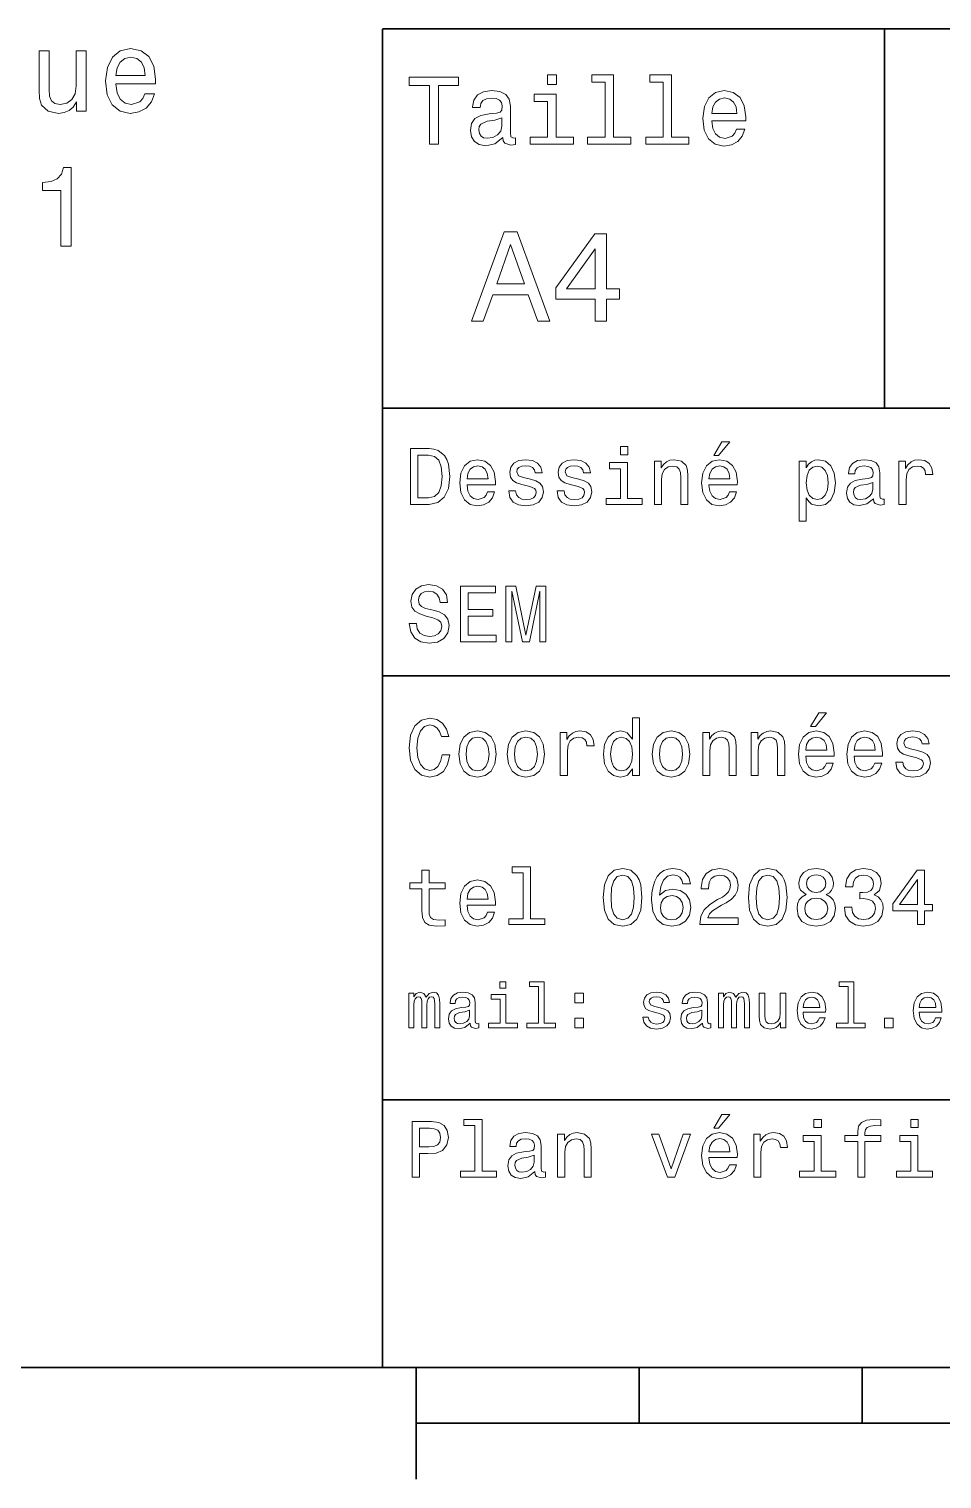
# Model space of a CAD drawing. Extents: x 0 to 297, y 0 to 210.
# Drawn here: x 81.2 to 122.1, y 5 to 70 of the extents above; entities that cross this region are included whole.
import ezdxf

# ---------------------------------------------------------------- set-up
doc = ezdxf.new("R2010")
doc.units = 0

msp = doc.modelspace()

# ---------------------------------------------------------------- linework, layer by layer
at = {"color": 7, "lineweight": 35}
for p, q in [((97, 10), (97, 70)), ((97, 70), (287, 70)), ((97, 53), (162, 53)), ((97, 41), (162, 41)), ((97, 22), (162, 22)), ((10, 10), (287, 10)), ((97, 10), (287, 10)), ((98.5, 7.5), (198.5, 7.5))]:
    msp.add_line(p, q, dxfattribs=at)
at = {"color": 7, "lineweight": 35, "ltscale": 0.425}
msp.add_line((119.5, 53), (119.5, 70), dxfattribs=at)
at = {"color": 7, "lineweight": 35, "ltscale": 0.125}
msp.add_line((98.5, 10), (98.5, 5), dxfattribs=at)
at = {"color": 7, "lineweight": 35, "ltscale": 0.0625}
for p, q in [((108.5, 10), (108.5, 7.5)), ((118.5, 10), (118.5, 7.5))]:
    msp.add_line(p, q, dxfattribs=at)
at = {"color": 7, "lineweight": 13}
for points in [[(83.709946, 69.023155), (83.266144, 69.023155), (83.266144, 67.459755), (83.215706, 67.096642), (83.069458, 66.834396), (82.842506, 66.673012), (82.544952, 66.622581), (82.307922, 66.662926), (82.156631, 66.783958), (82.070892, 66.99073), (82.05072, 67.283241), (82.05072, 69.023155), (81.606918, 69.023155), (81.606918, 67.242897), (81.622047, 66.884827), (81.717865, 66.587273), (82.010376, 66.314941), (82.479401, 66.219124), (82.731552, 66.254425), (82.948418, 66.3452), (83.13501, 66.501541), (83.286316, 66.728485), (83.286316, 66.314941), (83.709946, 66.314941)], [(85.046402, 67.540443), (86.821609, 67.540443), (86.82666, 67.747215), (86.745964, 68.327187), (86.524063, 68.76091), (86.171036, 69.023155), (85.702019, 69.118973), (85.243088, 69.018112), (84.89006, 68.735687), (84.663116, 68.276756), (84.58242, 67.67157), (84.658066, 67.051254), (84.88501, 66.597359), (85.233002, 66.314941), (85.68689, 66.219124), (86.080261, 66.284683), (86.40303, 66.456154), (86.64006, 66.728485), (86.77623, 67.091599), (86.337463, 67.091599), (86.246689, 66.88987), (86.115562, 66.738571), (85.742363, 66.617538), (85.454895, 66.673012), (85.238037, 66.849525), (85.096832, 67.136986), (85.046402, 67.525314)], [(85.046402, 67.913643), (85.101868, 68.261627), (85.238037, 68.518829), (85.444809, 68.675171), (85.717148, 68.730644), (85.984436, 68.675171), (86.191208, 68.518829), (86.317291, 68.261627), (86.362679, 67.913643)], [(99.102303, 64.837173), (99.5, 64.837173), (99.5, 67.47406), (100.407784, 67.47406), (100.407784, 67.837173), (98.190201, 67.837173), (98.190201, 67.47406), (99.102303, 67.47406)], [(104.786743, 67.940918), (104.384727, 67.940918), (104.384727, 67.508644), (104.786743, 67.508644)], [(106.969742, 67.621033), (106.969742, 65.157059), (106.187317, 65.157059), (106.187317, 64.837173), (108.128242, 64.837173), (108.128242, 65.157059), (107.350143, 65.157059), (107.350143, 67.940918), (106.373199, 67.940918), (106.373199, 67.621033)], [(109.572044, 67.621033), (109.572044, 65.157059), (108.789627, 65.157059), (108.789627, 64.837173), (110.730545, 64.837173), (110.730545, 65.157059), (109.952454, 65.157059), (109.952454, 67.940918), (108.975502, 67.940918), (108.975502, 67.621033)], [(102.387611, 65.139771), (102.387611, 65.126801), (102.409225, 64.979828), (102.47406, 64.876076), (102.746399, 64.793945), (102.958214, 64.828529), (102.958214, 65.122475), (102.867432, 65.109505), (102.746399, 65.165703), (102.724785, 65.338615), (102.724785, 66.540344), (102.672913, 66.84726), (102.521614, 67.0634), (102.257927, 67.193085), (101.886169, 67.240631), (101.523056, 67.188759), (101.255043, 67.041786), (101.086456, 66.812675), (101.030258, 66.510086), (101.030258, 66.484146), (101.371758, 66.484146), (101.402016, 66.665703), (101.497116, 66.795387), (101.65274, 66.873199), (101.873199, 66.903458), (102.085014, 66.881844), (102.236313, 66.817001), (102.327087, 66.704605), (102.357346, 66.548988), (102.340057, 66.367432), (102.270897, 66.276657), (102.097984, 66.233429), (101.773773, 66.198845), (101.402016, 66.121033), (101.138329, 65.982704), (100.982712, 65.766571), (100.935158, 65.446686), (100.978386, 65.161385), (101.112389, 64.949562), (101.328529, 64.815559), (101.626801, 64.768013), (102.028816, 64.858788)], [(104.773773, 65.157059), (104.773773, 67.080688), (103.796829, 67.080688), (103.796829, 66.756485), (104.393372, 66.756485), (104.393372, 65.157059), (103.615273, 65.157059), (103.615273, 64.837173), (105.560516, 64.837173), (105.560516, 65.157059)], [(111.750717, 65.887604), (113.272339, 65.887604), (113.276657, 66.064842), (113.207497, 66.561958), (113.017288, 66.933716), (112.714699, 67.158501), (112.312683, 67.240631), (111.919312, 67.154175), (111.616714, 66.912102), (111.422188, 66.51873), (111.353027, 66), (111.41787, 65.4683), (111.612396, 65.079247), (111.91066, 64.837173), (112.299713, 64.755043), (112.636887, 64.811234), (112.913544, 64.958214), (113.116714, 65.191643), (113.233429, 65.502876), (112.857346, 65.502876), (112.779541, 65.329971), (112.667145, 65.200287), (112.34726, 65.096542), (112.100868, 65.144089), (111.914986, 65.295387), (111.793945, 65.541786), (111.750717, 65.874634)], [(111.750717, 66.207489), (111.798271, 66.50576), (111.914986, 66.726219), (112.092216, 66.860229), (112.325653, 66.907776), (112.554756, 66.860229), (112.731987, 66.726219), (112.840057, 66.50576), (112.878967, 66.207489)], [(102.344383, 65.649857), (102.292511, 65.425072), (102.154182, 65.252159), (101.946686, 65.139771), (101.691643, 65.100861), (101.527374, 65.122475), (101.41066, 65.191643), (101.337173, 65.312675), (101.315559, 65.481262), (101.332855, 65.632561), (101.402016, 65.740631), (101.678673, 65.861671), (102.028816, 65.913544), (102.344383, 66.017288)], [(82.575218, 60.268112), (83.034149, 60.268112), (83.034149, 63.793327), (82.691208, 63.793327), (82.600433, 63.485691), (82.418877, 63.278919), (82.141495, 63.157883), (81.758209, 63.117535), (81.758209, 62.759468), (82.575218, 62.759468)], [(100.982712, 56.9049), (101.51297, 56.9049), (101.933716, 58.080692), (103.530258, 58.080692), (103.951012, 56.9049), (104.492798, 56.9049), (103.028816, 60.910664), (102.440926, 60.910664)], [(106.521614, 56.9049), (107.040344, 56.9049), (107.040344, 57.896255), (107.610954, 57.896255), (107.610954, 58.357349), (107.040344, 58.357349), (107.040344, 60.818443), (106.515854, 60.818443), (104.763687, 58.403458), (104.763687, 57.896255), (106.521614, 57.896255)], [(102.118156, 58.570606), (102.734871, 60.334293), (103.351585, 58.570606)], [(105.247841, 58.357349), (106.521614, 60.149857), (106.521614, 58.357349)], [(111.84726, 50.88797), (112.059799, 50.88797), (112.560516, 51.500362), (112.207489, 51.500362)], [(99.080688, 51.190563), (98.248558, 51.190563), (98.248558, 48.690563), (99.080688, 48.690563), (99.473343, 48.769814), (99.765129, 49.011169), (99.945244, 49.40382), (100.010086, 49.940563), (99.952446, 50.488113), (99.880402, 50.70425), (99.779541, 50.877163), (99.487755, 51.111313), (99.296829, 51.168949)], [(99.055473, 50.891571), (99.329254, 50.837536), (99.516571, 50.671829), (99.628242, 50.376442), (99.664268, 49.940563), (99.624641, 49.519093), (99.51297, 49.223705), (99.322044, 49.047192), (99.055473, 48.989555), (98.583572, 48.989555), (98.583572, 50.891571)], [(107.992798, 51.27702), (107.657784, 51.27702), (107.657784, 50.916786), (107.992798, 50.916786)], [(100.784584, 49.565922), (102.052597, 49.565922), (102.056198, 49.713619), (101.998558, 50.127884), (101.840057, 50.437683), (101.587898, 50.625), (101.252884, 50.693443), (100.925072, 50.621399), (100.672913, 50.41967), (100.510803, 50.091862), (100.453171, 49.659584), (100.507202, 49.216499), (100.669312, 48.892292), (100.91787, 48.690563), (101.242073, 48.62212), (101.523056, 48.668949), (101.753601, 48.791428), (101.922913, 48.98595), (102.020172, 49.245319), (101.706772, 49.245319), (101.64193, 49.101227), (101.548271, 48.993156), (101.2817, 48.9067), (101.07637, 48.946327), (100.921471, 49.072407), (100.820602, 49.27774), (100.784584, 49.555115)], [(100.784584, 49.832493), (100.824211, 50.081055), (100.921471, 50.264771), (101.069168, 50.376442), (101.263687, 50.416069), (101.454613, 50.376442), (101.602303, 50.264771), (101.69236, 50.081055), (101.724785, 49.832493)], [(103.623199, 49.818085), (103.317001, 49.890129), (103.090057, 49.972984), (103.014412, 50.142292), (103.036026, 50.261169), (103.111671, 50.347622), (103.234146, 50.401657), (103.41066, 50.423271), (103.579971, 50.401657), (103.713257, 50.336815), (103.799713, 50.239555), (103.835732, 50.109871), (104.145531, 50.109871), (104.145531, 50.117077), (104.091499, 50.351227), (103.943802, 50.534943), (103.713257, 50.650219), (103.41066, 50.693443), (103.104469, 50.650219), (102.881126, 50.531342), (102.740631, 50.354828), (102.697403, 50.131485), (102.729828, 49.915348), (102.830688, 49.76405), (102.996399, 49.655983), (103.237755, 49.580334), (103.590775, 49.493877), (103.806915, 49.40382), (103.864555, 49.331772), (103.886169, 49.223705), (103.853745, 49.09042), (103.767288, 48.989555), (103.626801, 48.924713), (103.439484, 48.903099), (103.241356, 48.924713), (103.09726, 49.000362), (103, 49.122841), (102.960373, 49.292149), (102.654175, 49.292149), (102.704613, 49.003963), (102.852303, 48.795029), (103.086456, 48.668949), (103.41066, 48.62212), (103.749283, 48.668949), (103.997841, 48.795029), (104.149139, 48.996758), (104.203171, 49.259727), (104.163544, 49.486671), (104.051872, 49.641571), (103.868156, 49.742435)], [(105.791786, 49.818085), (105.485588, 49.890129), (105.258644, 49.972984), (105.182999, 50.142292), (105.204613, 50.261169), (105.280258, 50.347622), (105.40274, 50.401657), (105.579254, 50.423271), (105.748558, 50.401657), (105.881844, 50.336815), (105.9683, 50.239555), (106.004326, 50.109871), (106.314117, 50.109871), (106.314117, 50.117077), (106.260086, 50.351227), (106.112396, 50.534943), (105.881844, 50.650219), (105.579254, 50.693443), (105.273056, 50.650219), (105.049713, 50.531342), (104.909225, 50.354828), (104.865997, 50.131485), (104.898415, 49.915348), (104.999283, 49.76405), (105.164986, 49.655983), (105.406342, 49.580334), (105.759369, 49.493877), (105.975502, 49.40382), (106.033142, 49.331772), (106.054756, 49.223705), (106.022339, 49.09042), (105.935883, 48.989555), (105.795387, 48.924713), (105.60807, 48.903099), (105.409943, 48.924713), (105.265854, 49.000362), (105.168587, 49.122841), (105.12896, 49.292149), (104.822769, 49.292149), (104.873199, 49.003963), (105.020897, 48.795029), (105.255043, 48.668949), (105.579254, 48.62212), (105.91787, 48.668949), (106.166428, 48.795029), (106.317726, 48.996758), (106.371758, 49.259727), (106.33213, 49.486671), (106.220459, 49.641571), (106.036743, 49.742435)], [(107.981987, 48.957134), (107.981987, 50.560158), (107.16787, 50.560158), (107.16787, 50.289986), (107.664986, 50.289986), (107.664986, 48.957134), (107.016571, 48.957134), (107.016571, 48.690563), (108.637611, 48.690563), (108.637611, 48.957134)], [(109.181557, 48.690563), (109.498558, 48.690563), (109.498558, 49.807278), (109.530983, 50.063042), (109.635445, 50.250362), (109.797546, 50.365635), (110.013687, 50.408863), (110.1866, 50.372841), (110.29467, 50.275578), (110.348701, 50.113472), (110.366714, 49.897335), (110.366714, 48.690563), (110.683716, 48.690563), (110.683716, 49.962177), (110.669312, 50.217941), (110.604469, 50.430477), (110.39193, 50.625), (110.060516, 50.693443), (109.876801, 50.668228), (109.721901, 50.599785), (109.588615, 50.484512), (109.484146, 50.329613), (109.484146, 50.625), (109.181557, 50.625)], [(111.627518, 49.565922), (112.895531, 49.565922), (112.899132, 49.713619), (112.841499, 50.127884), (112.682999, 50.437683), (112.430832, 50.625), (112.095825, 50.693443), (111.768013, 50.621399), (111.515854, 50.41967), (111.353745, 50.091862), (111.296112, 49.659584), (111.350143, 49.216499), (111.512245, 48.892292), (111.760803, 48.690563), (112.085014, 48.62212), (112.365997, 48.668949), (112.596542, 48.791428), (112.765854, 48.98595), (112.863113, 49.245319), (112.549713, 49.245319), (112.484871, 49.101227), (112.391212, 48.993156), (112.124641, 48.9067), (111.919312, 48.946327), (111.764412, 49.072407), (111.663544, 49.27774), (111.627518, 49.555115)], [(111.627518, 49.832493), (111.667145, 50.081055), (111.764412, 50.264771), (111.912102, 50.376442), (112.106628, 50.416069), (112.297546, 50.376442), (112.445244, 50.264771), (112.535301, 50.081055), (112.567726, 49.832493)], [(115.986313, 50.326012), (115.986313, 50.625), (115.669312, 50.625), (115.669312, 47.941284), (115.986313, 47.941284), (115.986313, 48.98595), (116.097984, 48.816643), (116.22406, 48.704971), (116.541069, 48.62212), (116.843658, 48.690563), (117.081413, 48.895893), (117.236313, 49.2201), (117.293945, 49.659584), (117.236313, 50.095463), (117.081413, 50.41967), (116.843658, 50.621399), (116.541069, 50.693443), (116.368156, 50.671829), (116.220459, 50.603386), (116.094383, 50.488113)], [(116.48703, 48.9067), (116.274498, 48.953533), (116.119598, 49.097622), (116.022339, 49.331772), (115.989914, 49.659584), (116.022339, 49.983791), (116.119598, 50.217941), (116.274498, 50.358429), (116.48703, 50.408863), (116.681557, 50.358429), (116.836456, 50.21434), (116.933716, 49.98019), (116.969742, 49.659584), (116.933716, 49.335377), (116.836456, 49.097622), (116.681557, 48.953533)], [(119.005043, 48.942726), (119.005043, 48.931919), (119.023056, 48.809441), (119.077087, 48.722984), (119.304031, 48.654541), (119.480545, 48.683357), (119.480545, 48.928314), (119.4049, 48.917507), (119.304031, 48.96434), (119.286026, 49.108429), (119.286026, 50.109871), (119.242798, 50.365635), (119.116714, 50.54575), (118.896973, 50.65382), (118.587173, 50.693443), (118.284584, 50.650219), (118.061241, 50.52774), (117.920746, 50.336815), (117.873917, 50.084656), (117.873917, 50.063042), (118.158501, 50.063042), (118.183716, 50.21434), (118.26297, 50.322407), (118.392654, 50.387249), (118.57637, 50.412464), (118.752884, 50.394455), (118.878967, 50.34042), (118.954613, 50.246758), (118.979828, 50.117077), (118.965416, 49.965778), (118.907784, 49.890129), (118.763687, 49.854107), (118.493515, 49.825291), (118.183716, 49.760448), (117.963974, 49.645176), (117.834297, 49.465057), (117.79467, 49.19849), (117.830688, 48.960735), (117.942368, 48.784222), (118.122482, 48.67255), (118.37104, 48.632927), (118.706055, 48.708576)], [(120.143372, 48.690563), (120.460373, 48.690563), (120.460373, 49.796471), (120.492798, 50.063042), (120.590057, 50.253963), (120.748558, 50.369236), (120.961098, 50.408863), (121.119598, 50.383648), (121.238472, 50.3116), (121.310516, 50.189121), (121.335739, 50.023415), (121.656342, 50.023415), (121.613113, 50.315205), (121.49424, 50.524136), (121.296112, 50.650219), (121.02594, 50.693443), (120.842224, 50.664627), (120.683716, 50.592579), (120.543228, 50.4701), (120.431557, 50.304398), (120.431557, 50.625), (120.143372, 50.625)], [(118.969025, 49.367798), (118.925797, 49.180477), (118.810516, 49.036385), (118.637611, 48.942726), (118.425072, 48.910305), (118.288185, 48.928314), (118.190926, 48.98595), (118.129684, 49.086815), (118.111671, 49.227306), (118.126083, 49.353386), (118.183716, 49.443443), (118.414268, 49.544312), (118.706055, 49.587536), (118.969025, 49.673992)], [(98.515129, 43.355907), (98.187317, 43.355907), (98.259369, 42.974064), (98.439484, 42.693085), (98.716858, 42.523773), (99.091499, 42.462536), (99.46254, 42.520172), (99.739914, 42.678673), (99.916428, 42.927231), (99.98127, 43.255043), (99.927231, 43.55043), (99.77594, 43.741352), (99.530983, 43.867435), (99.203171, 43.961094), (98.922188, 44.029537), (98.738472, 44.108788), (98.634003, 44.224064), (98.601585, 44.404179), (98.634003, 44.56628), (98.727669, 44.688759), (98.871758, 44.771614), (99.069885, 44.80043), (99.271614, 44.764408), (99.430115, 44.667145), (99.534584, 44.505043), (99.585014, 44.285301), (99.912827, 44.285301), (99.912827, 44.292507), (99.855186, 44.631123), (99.685883, 44.883286), (99.419312, 45.041786), (99.059074, 45.095821), (98.734871, 45.041786), (98.482712, 44.890488), (98.320602, 44.656338), (98.26297, 44.353745), (98.309799, 44.083572), (98.446686, 43.899857), (98.662827, 43.777378), (98.958214, 43.683716), (99.25, 43.600864), (99.469742, 43.521614), (99.603027, 43.406338), (99.649857, 43.219021), (99.606628, 43.028099), (99.494957, 42.884007), (99.325645, 42.793949), (99.105911, 42.765129), (98.860954, 42.804756), (98.67363, 42.920029), (98.554756, 43.107349)], [(100.496399, 42.530979), (102.081413, 42.530979), (102.081413, 42.833572), (100.827812, 42.833572), (100.827812, 43.680115), (101.944527, 43.680115), (101.944527, 43.979107), (100.827812, 43.979107), (100.827812, 44.728386), (102.052597, 44.728386), (102.052597, 45.030979), (100.496399, 45.030979)], [(102.520897, 42.530979), (102.798271, 42.530979), (102.798271, 44.80043), (103.266571, 42.530979), (103.57637, 42.530979), (104.041069, 44.80043), (104.041069, 42.530979), (104.322044, 42.530979), (104.322044, 45.030979), (103.882568, 45.030979), (103.421471, 42.826366), (102.963974, 45.030979), (102.520897, 45.030979)], [(99.66787, 37.460373), (99.595818, 37.15778), (99.476944, 36.941643), (99.311241, 36.808357), (99.116714, 36.765129), (98.882568, 36.829971), (98.698845, 37.024494), (98.57637, 37.341499), (98.536743, 37.780979), (98.57637, 38.216858), (98.695244, 38.537464), (98.87896, 38.731987), (99.116714, 38.80043), (99.289627, 38.764408), (99.437317, 38.663544), (99.552597, 38.501442), (99.631844, 38.278099), (99.97406, 38.278099), (99.865997, 38.620316), (99.678673, 38.879681), (99.422913, 39.041786), (99.116714, 39.099422), (98.734871, 39.009365), (98.443085, 38.757202), (98.25576, 38.342937), (98.190926, 37.780979), (98.25576, 37.219021), (98.443085, 36.804756), (98.734871, 36.548992), (99.116714, 36.462536), (99.451729, 36.530979), (99.721901, 36.721901), (99.912827, 37.035301), (100.013687, 37.460373)], [(108.201729, 36.829971), (108.201729, 36.530979), (108.51873, 36.530979), (108.51873, 39.117435), (108.20533, 39.117435), (108.20533, 38.170029), (107.963974, 38.443802), (107.816284, 38.508644), (107.646973, 38.533859), (107.340775, 38.461815), (107.103027, 38.260086), (106.948128, 37.935879), (106.894089, 37.5), (106.948128, 37.064121), (107.103027, 36.736309), (107.340775, 36.530979), (107.646973, 36.462536), (107.816284, 36.487751), (107.967575, 36.552593)], [(116.184441, 38.728386), (116.396973, 38.728386), (116.897697, 39.340778), (116.54467, 39.340778)], [(100.413544, 37.496399), (100.471184, 37.056915), (100.636887, 36.732708), (100.899857, 36.530979), (101.252884, 36.462536), (101.602303, 36.530979), (101.865273, 36.729107), (102.030983, 37.053314), (102.092216, 37.496399), (102.030983, 37.935879), (101.865273, 38.263687), (101.602303, 38.461815), (101.252884, 38.533859), (100.899857, 38.461815), (100.636887, 38.260086), (100.471184, 37.935879)], [(102.58213, 37.496399), (102.639771, 37.056915), (102.805473, 36.732708), (103.068443, 36.530979), (103.421471, 36.462536), (103.770897, 36.530979), (104.033859, 36.729107), (104.19957, 37.053314), (104.260803, 37.496399), (104.19957, 37.935879), (104.033859, 38.263687), (103.770897, 38.461815), (103.421471, 38.533859), (103.068443, 38.461815), (102.805473, 38.260086), (102.639771, 37.935879)], [(104.963257, 36.530979), (105.280258, 36.530979), (105.280258, 37.636887), (105.312683, 37.903458), (105.409943, 38.094379), (105.568443, 38.209652), (105.780983, 38.249279), (105.939484, 38.224064), (106.058357, 38.152016), (106.130402, 38.029537), (106.155617, 37.863831), (106.476227, 37.863831), (106.432999, 38.155621), (106.314117, 38.364552), (106.115997, 38.490635), (105.845825, 38.533859), (105.662102, 38.505043), (105.503601, 38.432995), (105.363113, 38.310516), (105.251442, 38.144814), (105.251442, 38.465416), (104.963257, 38.465416)], [(109.087898, 37.496399), (109.145531, 37.056915), (109.311241, 36.732708), (109.574203, 36.530979), (109.927231, 36.462536), (110.276657, 36.530979), (110.539627, 36.729107), (110.70533, 37.053314), (110.766571, 37.496399), (110.70533, 37.935879), (110.539627, 38.263687), (110.276657, 38.461815), (109.927231, 38.533859), (109.574203, 38.461815), (109.311241, 38.260086), (109.145531, 37.935879)], [(111.350143, 36.530979), (111.667145, 36.530979), (111.667145, 37.647694), (111.69957, 37.903458), (111.804031, 38.090778), (111.966141, 38.206051), (112.182274, 38.249279), (112.355186, 38.213257), (112.463257, 38.115993), (112.517288, 37.953888), (112.535301, 37.737751), (112.535301, 36.530979), (112.852303, 36.530979), (112.852303, 37.802593), (112.837898, 38.058357), (112.773056, 38.270893), (112.560516, 38.465416), (112.229103, 38.533859), (112.045387, 38.508644), (111.890488, 38.440201), (111.757202, 38.324928), (111.65274, 38.170029), (111.65274, 38.465416), (111.350143, 38.465416)], [(113.51873, 36.530979), (113.835732, 36.530979), (113.835732, 37.647694), (113.868156, 37.903458), (113.972626, 38.090778), (114.134727, 38.206051), (114.350861, 38.249279), (114.523773, 38.213257), (114.631844, 38.115993), (114.685883, 37.953888), (114.703888, 37.737751), (114.703888, 36.530979), (115.020889, 36.530979), (115.020889, 37.802593), (115.006485, 38.058357), (114.941643, 38.270893), (114.729111, 38.465416), (114.39769, 38.533859), (114.213974, 38.508644), (114.059082, 38.440201), (113.925789, 38.324928), (113.821327, 38.170029), (113.821327, 38.465416), (113.51873, 38.465416)], [(115.964699, 37.406338), (117.232712, 37.406338), (117.236313, 37.554035), (117.178673, 37.9683), (117.020172, 38.278099), (116.768013, 38.465416), (116.432999, 38.533859), (116.105186, 38.461815), (115.853027, 38.260086), (115.690918, 37.932278), (115.633286, 37.5), (115.687317, 37.056915), (115.849426, 36.732708), (116.097984, 36.530979), (116.422188, 36.462536), (116.703171, 36.509365), (116.933716, 36.631844), (117.103027, 36.826366), (117.200287, 37.085735), (116.886887, 37.085735), (116.822044, 36.941643), (116.728386, 36.833572), (116.461815, 36.747116), (116.256485, 36.786743), (116.101585, 36.912823), (116.000717, 37.118156), (115.964699, 37.395531)], [(118.133286, 37.406338), (119.401299, 37.406338), (119.4049, 37.554035), (119.34726, 37.9683), (119.188766, 38.278099), (118.9366, 38.465416), (118.601585, 38.533859), (118.273773, 38.461815), (118.021614, 38.260086), (117.859512, 37.932278), (117.801872, 37.5), (117.855911, 37.056915), (118.018013, 36.732708), (118.266571, 36.530979), (118.590775, 36.462536), (118.871758, 36.509365), (119.10231, 36.631844), (119.271614, 36.826366), (119.368881, 37.085735), (119.055481, 37.085735), (118.990631, 36.941643), (118.896973, 36.833572), (118.630402, 36.747116), (118.425072, 36.786743), (118.270172, 36.912823), (118.169312, 37.118156), (118.133286, 37.395531)], [(120.971901, 37.658501), (120.66571, 37.730545), (120.438766, 37.8134), (120.363113, 37.982708), (120.384727, 38.101585), (120.460373, 38.188038), (120.582855, 38.242073), (120.759369, 38.263687), (120.92868, 38.242073), (121.061966, 38.177231), (121.148415, 38.079971), (121.184441, 37.950287), (121.49424, 37.950287), (121.49424, 37.957493), (121.440201, 38.191643), (121.292511, 38.375359), (121.061966, 38.490635), (120.759369, 38.533859), (120.453171, 38.490635), (120.229828, 38.371758), (120.08934, 38.195244), (120.046112, 37.971901), (120.078529, 37.755764), (120.179398, 37.604465), (120.3451, 37.496399), (120.586456, 37.42075), (120.939484, 37.334293), (121.155624, 37.244236), (121.213257, 37.172188), (121.234871, 37.064121), (121.202454, 36.930836), (121.115997, 36.829971), (120.97551, 36.765129), (120.788185, 36.743515), (120.590057, 36.765129), (120.445969, 36.840778), (120.348709, 36.963257), (120.309082, 37.132565), (120.002884, 37.132565), (120.053314, 36.844379), (120.201012, 36.635445), (120.435158, 36.509365), (120.759369, 36.462536), (121.097984, 36.509365), (121.346542, 36.635445), (121.497841, 36.837173), (121.551872, 37.100143), (121.512253, 37.327087), (121.400574, 37.481987), (121.216858, 37.582851)], [(100.737755, 37.5), (100.770172, 37.824207), (100.87104, 38.058357), (101.033142, 38.20245), (101.252884, 38.25288), (101.469017, 38.20245), (101.631126, 38.061958), (101.731987, 37.824207), (101.768013, 37.5), (101.731987, 37.172188), (101.631126, 36.934437), (101.469017, 36.790344), (101.252884, 36.743515), (101.033142, 36.790344), (100.87104, 36.934437), (100.770172, 37.172188)], [(102.906342, 37.5), (102.938759, 37.824207), (103.039627, 38.058357), (103.201729, 38.20245), (103.421471, 38.25288), (103.637611, 38.20245), (103.799713, 38.061958), (103.900574, 37.824207), (103.9366, 37.5), (103.900574, 37.172188), (103.799713, 36.934437), (103.637611, 36.790344), (103.421471, 36.743515), (103.201729, 36.790344), (103.039627, 36.934437), (102.938759, 37.172188)], [(107.701012, 38.249279), (107.909943, 38.198845), (108.068443, 38.058357), (108.162102, 37.824207), (108.198128, 37.5), (108.162102, 37.172188), (108.068443, 36.938038), (107.909943, 36.793949), (107.701012, 36.747116), (107.502884, 36.793949), (107.351585, 36.938038), (107.250717, 37.175793), (107.2183, 37.5), (107.250717, 37.820606), (107.351585, 38.054756), (107.502884, 38.198845)], [(109.412102, 37.5), (109.444527, 37.824207), (109.545387, 38.058357), (109.707489, 38.20245), (109.927231, 38.25288), (110.143372, 38.20245), (110.305473, 38.061958), (110.406342, 37.824207), (110.44236, 37.5), (110.406342, 37.172188), (110.305473, 36.934437), (110.143372, 36.790344), (109.927231, 36.743515), (109.707489, 36.790344), (109.545387, 36.934437), (109.444527, 37.172188)], [(115.964699, 37.672909), (116.004318, 37.921471), (116.101585, 38.105186), (116.249283, 38.216858), (116.443802, 38.256485), (116.634727, 38.216858), (116.782425, 38.105186), (116.872482, 37.921471), (116.9049, 37.672909)], [(118.133286, 37.672909), (118.172913, 37.921471), (118.270172, 38.105186), (118.41787, 38.216858), (118.612396, 38.256485), (118.803314, 38.216858), (118.951012, 38.105186), (119.041069, 37.921471), (119.073486, 37.672909)], [(98.763687, 31.449568), (98.763687, 30.480547), (98.785301, 30.167147), (98.886169, 29.951008), (99.087898, 29.824926), (99.430115, 29.7817), (99.804756, 29.799711), (99.804756, 30.073486), (99.530983, 30.051872), (99.282417, 30.08069), (99.149132, 30.170748), (99.091499, 30.322046), (99.080688, 30.534582), (99.080688, 31.449568), (99.804756, 31.449568), (99.804756, 31.71974), (99.080688, 31.71974), (99.080688, 32.285301), (98.763687, 32.285301), (98.763687, 31.71974), (98.216141, 31.71974), (98.216141, 31.449568)], [(100.784584, 30.725504), (102.052597, 30.725504), (102.056198, 30.873198), (101.998558, 31.287464), (101.840057, 31.597261), (101.587898, 31.784582), (101.252884, 31.853025), (100.925072, 31.780979), (100.672913, 31.57925), (100.510803, 31.25144), (100.453171, 30.819164), (100.507202, 30.37608), (100.669312, 30.051872), (100.91787, 29.850143), (101.242073, 29.7817), (101.523056, 29.828529), (101.753601, 29.951008), (101.922913, 30.145533), (102.020172, 30.404898), (101.706772, 30.404898), (101.64193, 30.260807), (101.548271, 30.152737), (101.2817, 30.066282), (101.07637, 30.105907), (100.921471, 30.231987), (100.820602, 30.437319), (100.784584, 30.714697)], [(103.306198, 32.170029), (103.306198, 30.116714), (102.654175, 30.116714), (102.654175, 29.850143), (104.271614, 29.850143), (104.271614, 30.116714), (103.623199, 30.116714), (103.623199, 32.4366), (102.809074, 32.4366), (102.809074, 32.170029)], [(106.890488, 31.071325), (106.944527, 30.505762), (107.113831, 30.102304), (107.384003, 29.857347), (107.758644, 29.778097), (108.129684, 29.857347), (108.399857, 30.102304), (108.565559, 30.505762), (108.623199, 31.071325), (108.565559, 31.633286), (108.497116, 31.856628), (108.399857, 32.040344), (108.129684, 32.285301), (107.758644, 32.368156), (107.384003, 32.285301), (107.113831, 32.036743), (106.944527, 31.633286)], [(107.236313, 31.071325), (107.265129, 31.507204), (107.355186, 31.820604), (107.517288, 32.004322), (107.758644, 32.069164), (107.996399, 32.004322), (108.158501, 31.820604), (108.248558, 31.507204), (108.277374, 31.071325), (108.248558, 30.631844), (108.158501, 30.318443), (107.996399, 30.134726), (107.758644, 30.073486), (107.517288, 30.134726), (107.355186, 30.318443), (107.265129, 30.631844)], [(110.791786, 31.676512), (110.723343, 31.9683), (110.564842, 32.184437), (110.319885, 32.321323), (110.002884, 32.368156), (109.790344, 32.342937), (109.606628, 32.274494), (109.444527, 32.162823), (109.30764, 32.004322), (109.19957, 31.806194), (109.120316, 31.56484), (109.069885, 31.280258), (109.055473, 30.959654), (109.113113, 30.448126), (109.289627, 30.077089), (109.574203, 29.853746), (109.963257, 29.778097), (110.312683, 29.842939), (110.579254, 30.012247), (110.752159, 30.278818), (110.8134, 30.617435), (110.752159, 30.959654), (110.586456, 31.222622), (110.330688, 31.388329), (110.013687, 31.445965), (109.671471, 31.373919), (109.415703, 31.168587), (109.469742, 31.56484), (109.585014, 31.849422), (109.761528, 32.01873), (110.006485, 32.076366), (110.1866, 32.04755), (110.323486, 31.971901), (110.413544, 31.845821), (110.460373, 31.676512)], [(111.216858, 29.850143), (112.935158, 29.850143), (112.935158, 30.159943), (111.577087, 30.159943), (111.65274, 30.32925), (111.782417, 30.46974), (112.182274, 30.725504), (112.394814, 30.833572), (112.632568, 30.988472), (112.801872, 31.168587), (112.899132, 31.381123), (112.935158, 31.622478), (112.873917, 31.925072), (112.704613, 32.162823), (112.445244, 32.314121), (112.110229, 32.368156), (111.764412, 32.306915), (111.501442, 32.137608), (111.33213, 31.867435), (111.274498, 31.510807), (111.274498, 31.460375), (111.602303, 31.460375), (111.602303, 31.489193), (111.634727, 31.73415), (111.731987, 31.914265), (111.886887, 32.029537), (112.092216, 32.069164), (112.301155, 32.033142), (112.456055, 31.943083), (112.556915, 31.802593), (112.592941, 31.62608), (112.567726, 31.460375), (112.499283, 31.319883), (112.384003, 31.197405), (112.225502, 31.089336), (112.01297, 30.974062), (111.659943, 30.750719), (111.411385, 30.512968), (111.263687, 30.224783), (111.216858, 29.86095)], [(113.396255, 31.071325), (113.450287, 30.505762), (113.619598, 30.102304), (113.889771, 29.857347), (114.264404, 29.778097), (114.635445, 29.857347), (114.905617, 30.102304), (115.071327, 30.505762), (115.12896, 31.071325), (115.071327, 31.633286), (115.002884, 31.856628), (114.905617, 32.040344), (114.635445, 32.285301), (114.264404, 32.368156), (113.889771, 32.285301), (113.619598, 32.036743), (113.450287, 31.633286)], [(113.742073, 31.071325), (113.770889, 31.507204), (113.860947, 31.820604), (114.023056, 32.004322), (114.264404, 32.069164), (114.502159, 32.004322), (114.664261, 31.820604), (114.754318, 31.507204), (114.783142, 31.071325), (114.754318, 30.631844), (114.664261, 30.318443), (114.502159, 30.134726), (114.264404, 30.073486), (114.023056, 30.134726), (113.860947, 30.318443), (113.770889, 30.631844)], [(115.986313, 31.197405), (115.802597, 31.09654), (115.676514, 30.956051), (115.59726, 30.779539), (115.572044, 30.567001), (115.629684, 30.246397), (115.795387, 29.997837), (116.065559, 29.839336), (116.432999, 29.778097), (116.796829, 29.839336), (117.067001, 29.997837), (117.232712, 30.246397), (117.293945, 30.567001), (117.265129, 30.779539), (117.189484, 30.956051), (117.059799, 31.09654), (116.879684, 31.197405), (117.023773, 31.283861), (117.124641, 31.402737), (117.185883, 31.546829), (117.207489, 31.723343), (117.149857, 31.979107), (116.998558, 32.184437), (116.753601, 32.317722), (116.432999, 32.368156), (116.108788, 32.317722), (115.863831, 32.184437), (115.708939, 31.979107), (115.6549, 31.723343), (115.672913, 31.546829), (115.734146, 31.402737)], [(115.997116, 31.694523), (116.02594, 31.853025), (116.112396, 31.975504), (116.249283, 32.051151), (116.432999, 32.079971), (116.613113, 32.051151), (116.75, 31.975504), (116.836456, 31.853025), (116.868874, 31.694523), (116.836456, 31.532419), (116.75, 31.40634), (116.613113, 31.323486), (116.432999, 31.298271), (116.249283, 31.327089), (116.112396, 31.40634), (116.02594, 31.532419)], [(117.693802, 30.635447), (117.693802, 30.610229), (117.751442, 30.264408), (117.920746, 30.005043), (118.187317, 29.839336), (118.540344, 29.778097), (118.914986, 29.839336), (119.195969, 29.997837), (119.376083, 30.25), (119.440926, 30.574207), (119.412109, 30.786743), (119.332855, 30.959654), (119.203171, 31.092939), (119.030258, 31.190201), (119.264412, 31.384726), (119.34726, 31.694523), (119.293228, 31.975504), (119.138329, 32.188038), (118.886169, 32.321323), (118.540344, 32.368156), (118.216141, 32.310516), (117.967583, 32.152016), (117.805481, 31.899855), (117.751442, 31.56484), (117.751442, 31.539625), (118.072044, 31.539625), (118.100868, 31.770172), (118.194527, 31.935879), (118.345825, 32.036743), (118.558357, 32.072765), (118.745682, 32.043949), (118.882568, 31.9683), (118.965416, 31.845821), (118.997841, 31.680115), (118.965416, 31.503601), (118.878967, 31.384726), (118.727669, 31.312679), (118.522339, 31.291065), (118.381844, 31.294668), (118.381844, 31.010086), (118.558357, 31.01729), (118.785301, 30.984869), (118.954613, 30.898415), (119.055481, 30.757925), (119.091499, 30.574207), (119.051872, 30.365273), (118.947403, 30.210375), (118.7817, 30.113111), (118.561958, 30.08069), (118.335014, 30.116714), (118.169312, 30.224783), (118.064842, 30.397694), (118.025215, 30.635447)], [(120.9683, 29.850143), (121.292511, 29.850143), (121.292511, 30.46974), (121.649139, 30.46974), (121.649139, 30.757925), (121.292511, 30.757925), (121.292511, 32.296108), (120.964699, 32.296108), (119.869598, 30.786743), (119.869598, 30.46974), (120.9683, 30.46974)], [(120.172195, 30.757925), (120.9683, 31.878241), (120.9683, 30.757925)], [(100.784584, 30.992075), (100.824211, 31.240633), (100.921471, 31.424351), (101.069168, 31.536022), (101.263687, 31.575647), (101.454613, 31.536022), (101.602303, 31.424351), (101.69236, 31.240633), (101.724785, 30.992075)], [(110.463974, 30.613832), (110.424355, 30.386887), (110.323486, 30.213976), (110.161385, 30.098703), (109.959656, 30.062679), (109.747116, 30.098703), (109.585014, 30.210375), (109.480545, 30.383286), (109.448128, 30.610229), (109.484146, 30.833572), (109.585014, 31.002882), (109.750717, 31.11095), (109.97406, 31.150576), (110.168587, 31.11095), (110.323486, 31.006483), (110.424355, 30.837175)], [(115.91787, 30.574207), (115.950287, 30.765129), (116.054756, 30.909222), (116.216858, 31.002882), (116.432999, 31.035301), (116.645531, 31.002882), (116.807632, 30.909222), (116.912102, 30.765129), (116.948128, 30.574207), (116.912102, 30.368876), (116.807632, 30.213976), (116.645531, 30.113111), (116.432999, 30.08069), (116.216858, 30.113111), (116.054756, 30.213976), (115.950287, 30.368876)], [(98.170029, 25.224785), (98.403458, 25.224785), (98.403458, 26.259367), (98.41787, 26.414986), (98.461098, 26.527378), (98.527374, 26.59366), (98.613831, 26.619598), (98.682999, 26.596542), (98.729103, 26.538906), (98.752159, 26.440924), (98.760803, 26.311241), (98.760803, 25.224785), (98.979828, 25.224785), (98.979828, 26.259367), (98.99424, 26.412106), (99.03746, 26.524496), (99.106628, 26.59366), (99.193085, 26.619598), (99.262245, 26.596542), (99.308357, 26.538906), (99.337173, 26.311241), (99.337173, 25.224785), (99.570602, 25.224785), (99.570602, 26.293949), (99.556198, 26.515852), (99.510086, 26.685881), (99.41787, 26.789627), (99.268013, 26.827091), (99.092216, 26.769453), (98.956772, 26.602306), (98.850143, 26.766571), (98.671471, 26.827091), (98.507202, 26.769453), (98.394814, 26.60807), (98.394814, 26.772335), (98.170029, 26.772335)], [(100.925072, 25.426514), (100.925072, 25.417868), (100.939484, 25.319885), (100.982712, 25.250721), (101.164268, 25.195967), (101.305473, 25.219021), (101.305473, 25.414986), (101.244957, 25.406342), (101.164268, 25.443806), (101.149857, 25.559078), (101.149857, 26.360231), (101.115273, 26.564842), (101.014412, 26.708935), (100.838615, 26.795389), (100.590775, 26.827091), (100.348701, 26.792507), (100.170029, 26.694525), (100.05764, 26.541788), (100.020172, 26.340059), (100.020172, 26.322767), (100.247841, 26.322767), (100.268013, 26.443806), (100.331413, 26.53026), (100.435158, 26.582134), (100.58213, 26.602306), (100.723343, 26.587896), (100.824211, 26.54467), (100.884727, 26.469742), (100.9049, 26.365995), (100.893372, 26.244957), (100.84726, 26.184439), (100.731987, 26.155621), (100.515854, 26.132566), (100.268013, 26.080692), (100.092216, 25.988474), (99.988472, 25.844381), (99.956772, 25.631124), (99.985588, 25.440924), (100.074928, 25.299713), (100.219017, 25.210375), (100.41787, 25.178675), (100.685883, 25.239195)], [(102.515854, 25.438042), (102.515854, 26.720463), (101.864555, 26.720463), (101.864555, 26.504324), (102.262245, 26.504324), (102.262245, 25.438042), (101.743515, 25.438042), (101.743515, 25.224785), (103.040344, 25.224785), (103.040344, 25.438042)], [(102.524498, 27.293949), (102.256485, 27.293949), (102.256485, 27.005764), (102.524498, 27.005764)], [(103.979828, 27.080692), (103.979828, 25.438042), (103.458214, 25.438042), (103.458214, 25.224785), (104.752159, 25.224785), (104.752159, 25.438042), (104.233429, 25.438042), (104.233429, 27.293949), (103.58213, 27.293949), (103.58213, 27.080692)], [(105.60807, 26.342941), (106.005768, 26.342941), (106.005768, 26.772335), (105.60807, 26.772335)], [(109.438042, 26.126802), (109.193085, 26.184439), (109.011528, 26.250721), (108.951012, 26.386168), (108.9683, 26.48127), (109.028816, 26.550434), (109.126801, 26.59366), (109.268013, 26.610952), (109.403458, 26.59366), (109.510086, 26.541788), (109.579254, 26.463978), (109.60807, 26.360231), (109.855911, 26.360231), (109.855911, 26.365995), (109.812683, 26.553314), (109.694527, 26.700289), (109.510086, 26.792507), (109.268013, 26.827091), (109.023056, 26.792507), (108.844383, 26.697407), (108.731987, 26.556196), (108.697403, 26.377523), (108.723343, 26.204613), (108.804031, 26.083574), (108.9366, 25.99712), (109.129684, 25.9366), (109.412102, 25.867435), (109.585014, 25.795389), (109.631126, 25.737753), (109.648415, 25.651299), (109.622482, 25.54467), (109.553314, 25.463978), (109.440918, 25.412106), (109.291069, 25.394814), (109.132568, 25.412106), (109.017288, 25.472624), (108.939484, 25.570606), (108.907784, 25.706053), (108.662827, 25.706053), (108.703171, 25.475506), (108.821327, 25.308359), (109.008644, 25.207495), (109.268013, 25.170031), (109.538902, 25.207495), (109.737755, 25.308359), (109.858788, 25.469742), (109.902016, 25.680117), (109.870316, 25.861673), (109.780975, 25.985592), (109.634003, 26.066284)], [(111.33429, 25.426514), (111.33429, 25.417868), (111.348701, 25.319885), (111.39193, 25.250721), (111.573486, 25.195967), (111.714699, 25.219021), (111.714699, 25.414986), (111.654175, 25.406342), (111.573486, 25.443806), (111.559074, 25.559078), (111.559074, 26.360231), (111.524498, 26.564842), (111.42363, 26.708935), (111.247841, 26.795389), (111, 26.827091), (110.757927, 26.792507), (110.579254, 26.694525), (110.466858, 26.541788), (110.429398, 26.340059), (110.429398, 26.322767), (110.657059, 26.322767), (110.677231, 26.443806), (110.740631, 26.53026), (110.844376, 26.582134), (110.991356, 26.602306), (111.132568, 26.587896), (111.233429, 26.54467), (111.293945, 26.469742), (111.314117, 26.365995), (111.302597, 26.244957), (111.256485, 26.184439), (111.141212, 26.155621), (110.925072, 26.132566), (110.677231, 26.080692), (110.501442, 25.988474), (110.39769, 25.844381), (110.365997, 25.631124), (110.394814, 25.440924), (110.484146, 25.299713), (110.628242, 25.210375), (110.827087, 25.178675), (111.0951, 25.239195)], [(112.048988, 25.224785), (112.282417, 25.224785), (112.282417, 26.259367), (112.296829, 26.414986), (112.340057, 26.527378), (112.406342, 26.59366), (112.492798, 26.619598), (112.561958, 26.596542), (112.60807, 26.538906), (112.631119, 26.440924), (112.639771, 26.311241), (112.639771, 25.224785), (112.858788, 25.224785), (112.858788, 26.259367), (112.873199, 26.412106), (112.916428, 26.524496), (112.985588, 26.59366), (113.072044, 26.619598), (113.141212, 26.596542), (113.187317, 26.538906), (113.216141, 26.311241), (113.216141, 25.224785), (113.44957, 25.224785), (113.44957, 26.293949), (113.435158, 26.515852), (113.389046, 26.685881), (113.296829, 26.789627), (113.146973, 26.827091), (112.971184, 26.769453), (112.835732, 26.602306), (112.729103, 26.766571), (112.55043, 26.827091), (112.386169, 26.769453), (112.273773, 26.60807), (112.273773, 26.772335), (112.048988, 26.772335)], [(115.077805, 26.772335), (114.824203, 26.772335), (114.824203, 25.878963), (114.795387, 25.671471), (114.711815, 25.521614), (114.58213, 25.429396), (114.412102, 25.400578), (114.276657, 25.423632), (114.190201, 25.492796), (114.141205, 25.610952), (114.129684, 25.778099), (114.129684, 26.772335), (113.876083, 26.772335), (113.876083, 25.755045), (113.884727, 25.550434), (113.939484, 25.380404), (114.106628, 25.224785), (114.374634, 25.170031), (114.51873, 25.190203), (114.642654, 25.242075), (114.749283, 25.331413), (114.835732, 25.461096), (114.835732, 25.224785), (115.077805, 25.224785)], [(115.841499, 25.925074), (116.855904, 25.925074), (116.858788, 26.043228), (116.812683, 26.374641), (116.685875, 26.622478), (116.484146, 26.772335), (116.216141, 26.827091), (115.953888, 26.769453), (115.752159, 26.60807), (115.622475, 26.345821), (115.57637, 26), (115.619598, 25.645535), (115.749275, 25.386168), (115.948128, 25.224785), (116.207489, 25.170031), (116.432274, 25.207495), (116.616714, 25.305477), (116.752159, 25.461096), (116.829971, 25.668589), (116.579247, 25.668589), (116.527374, 25.553314), (116.452446, 25.46686), (116.239189, 25.397696), (116.074928, 25.429396), (115.951004, 25.53026), (115.870316, 25.694525), (115.841499, 25.916428)], [(117.858788, 27.080692), (117.858788, 25.438042), (117.337173, 25.438042), (117.337173, 25.224785), (118.631119, 25.224785), (118.631119, 25.438042), (118.112389, 25.438042), (118.112389, 27.293949), (117.46109, 27.293949), (117.46109, 27.080692)], [(121.046112, 25.925074), (122.060516, 25.925074), (122.0634, 26.043228), (122.017288, 26.374641), (121.890488, 26.622478), (121.688759, 26.772335), (121.420746, 26.827091), (121.158501, 26.769453), (120.956772, 26.60807), (120.827087, 26.345821), (120.780975, 26), (120.824203, 25.645535), (120.953888, 25.386168), (121.15274, 25.224785), (121.412102, 25.170031), (121.636887, 25.207495), (121.821327, 25.305477), (121.956772, 25.461096), (122.034584, 25.668589), (121.783859, 25.668589), (121.731987, 25.553314), (121.657059, 25.46686), (121.443802, 25.397696), (121.279541, 25.429396), (121.155624, 25.53026), (121.074928, 25.694525), (121.046112, 25.916428)], [(100.896255, 25.766571), (100.861671, 25.616716), (100.769455, 25.501442), (100.631126, 25.426514), (100.461098, 25.400578), (100.351585, 25.414986), (100.273773, 25.461096), (100.224785, 25.541788), (100.210373, 25.654181), (100.221901, 25.755045), (100.268013, 25.827091), (100.452446, 25.907782), (100.685883, 25.942364), (100.896255, 26.011528)], [(111.305473, 25.766571), (111.270889, 25.616716), (111.178673, 25.501442), (111.040344, 25.426514), (110.870316, 25.400578), (110.760803, 25.414986), (110.682999, 25.461096), (110.634003, 25.541788), (110.619598, 25.654181), (110.631126, 25.755045), (110.677231, 25.827091), (110.861671, 25.907782), (111.0951, 25.942364), (111.305473, 26.011528)], [(115.841499, 26.138329), (115.873199, 26.337177), (115.951004, 26.48415), (116.06916, 26.573488), (116.224785, 26.605188), (116.377518, 26.573488), (116.495674, 26.48415), (116.567719, 26.337177), (116.593658, 26.138329)], [(121.046112, 26.138329), (121.077812, 26.337177), (121.155624, 26.48415), (121.273773, 26.573488), (121.429398, 26.605188), (121.58213, 26.573488), (121.700287, 26.48415), (121.772339, 26.337177), (121.798271, 26.138329)], [(105.60807, 25.224785), (106.005768, 25.224785), (106.005768, 25.654181), (105.60807, 25.654181)], [(119.48703, 25.224785), (119.884727, 25.224785), (119.884727, 25.654181), (119.48703, 25.654181)], [(98.324211, 18.530979), (98.655617, 18.530979), (98.655617, 19.586454), (99.023056, 19.586454), (99.394089, 19.604465), (99.689484, 19.730547), (99.880402, 19.975504), (99.945244, 20.310518), (99.894814, 20.620316), (99.750717, 20.847261), (99.51297, 20.98415), (99.188759, 21.030979), (98.324211, 21.030979)], [(101.137611, 20.850864), (101.137611, 18.79755), (100.485588, 18.79755), (100.485588, 18.530979), (102.103027, 18.530979), (102.103027, 18.79755), (101.454613, 18.79755), (101.454613, 21.117435), (100.640488, 21.117435), (100.640488, 20.850864)], [(111.84726, 20.728386), (112.059799, 20.728386), (112.560516, 21.340778), (112.207489, 21.340778)], [(116.667145, 21.117435), (116.33213, 21.117435), (116.33213, 20.757204), (116.667145, 20.757204)], [(118.295387, 20.130404), (118.295387, 18.530979), (118.612396, 18.530979), (118.612396, 20.130404), (119.332855, 20.130404), (119.332855, 20.400576), (118.612396, 20.400576), (118.612396, 20.519451), (118.637611, 20.663544), (118.720459, 20.760807), (118.860954, 20.818443), (119.062683, 20.840057), (119.332855, 20.825647), (119.332855, 21.099422), (118.990631, 21.117435), (118.680832, 21.085014), (118.464699, 20.987751), (118.335014, 20.818443), (118.295387, 20.577089), (118.295387, 20.400576), (117.715424, 20.400576), (117.715424, 20.130404)], [(121.004326, 21.117435), (120.669312, 21.117435), (120.669312, 20.757204), (121.004326, 20.757204)], [(99.098701, 20.724783), (99.314842, 20.703169), (99.473343, 20.634726), (99.567001, 20.508644), (99.599426, 20.310518), (99.5634, 20.101583), (99.466141, 19.975504), (99.30043, 19.910662), (99.073486, 19.892651), (98.655617, 19.892651), (98.655617, 20.724783)], [(103.824928, 18.78314), (103.824928, 18.772333), (103.842941, 18.649855), (103.896973, 18.5634), (104.123917, 18.494957), (104.30043, 18.523775), (104.30043, 18.768732), (104.224785, 18.757925), (104.123917, 18.804754), (104.105911, 18.948847), (104.105911, 19.950287), (104.062683, 20.206051), (103.9366, 20.386166), (103.716858, 20.494236), (103.407059, 20.533861), (103.104469, 20.490633), (102.881126, 20.368155), (102.740631, 20.177233), (102.693802, 19.925072), (102.693802, 19.903458), (102.978386, 19.903458), (103.003601, 20.054754), (103.082855, 20.162823), (103.21254, 20.227665), (103.396255, 20.252882), (103.572769, 20.234869), (103.698845, 20.180836), (103.774498, 20.087175), (103.799713, 19.957493), (103.785301, 19.806194), (103.727669, 19.730547), (103.583572, 19.694523), (103.3134, 19.665705), (103.003601, 19.600864), (102.783859, 19.48559), (102.654175, 19.305475), (102.614555, 19.038904), (102.650574, 18.801151), (102.762245, 18.62464), (102.94236, 18.512968), (103.190926, 18.473343), (103.52594, 18.54899)], [(104.844383, 18.530979), (105.161385, 18.530979), (105.161385, 19.647694), (105.193802, 19.903458), (105.298271, 20.090778), (105.460373, 20.206051), (105.676514, 20.249279), (105.849426, 20.213255), (105.957497, 20.115993), (106.011528, 19.95389), (106.029541, 19.737751), (106.029541, 18.530979), (106.346542, 18.530979), (106.346542, 19.802593), (106.33213, 20.058357), (106.267288, 20.270893), (106.054756, 20.465418), (105.723343, 20.533861), (105.539627, 20.508644), (105.384727, 20.440201), (105.251442, 20.324926), (105.146973, 20.170029), (105.146973, 20.465418), (104.844383, 20.465418)], [(109.761528, 18.530979), (110.096542, 18.530979), (110.802597, 20.465418), (110.474785, 20.465418), (109.930832, 18.905619), (109.376083, 20.465418), (109.04467, 20.465418)], [(111.627518, 19.40634), (112.895531, 19.40634), (112.899132, 19.554033), (112.841499, 19.9683), (112.682999, 20.278097), (112.430832, 20.465418), (112.095825, 20.533861), (111.768013, 20.461815), (111.515854, 20.260086), (111.353745, 19.932276), (111.296112, 19.5), (111.350143, 19.056915), (111.512245, 18.732708), (111.760803, 18.530979), (112.085014, 18.462536), (112.365997, 18.509365), (112.596542, 18.631844), (112.765854, 18.826368), (112.863113, 19.085733), (112.549713, 19.085733), (112.484871, 18.941643), (112.391212, 18.833572), (112.124641, 18.747118), (111.919312, 18.786743), (111.764412, 18.912823), (111.663544, 19.118155), (111.627518, 19.395533)], [(111.627518, 19.672911), (111.667145, 19.921469), (111.764412, 20.105186), (111.912102, 20.216858), (112.106628, 20.256483), (112.297546, 20.216858), (112.445244, 20.105186), (112.535301, 19.921469), (112.567726, 19.672911)], [(113.637604, 18.530979), (113.954613, 18.530979), (113.954613, 19.636887), (113.98703, 19.903458), (114.08429, 20.094379), (114.242798, 20.209654), (114.45533, 20.249279), (114.613831, 20.224062), (114.732712, 20.152016), (114.804756, 20.029537), (114.829971, 19.863832), (115.150574, 19.863832), (115.107346, 20.155619), (114.988472, 20.364553), (114.790344, 20.490633), (114.520172, 20.533861), (114.336456, 20.505043), (114.177956, 20.432997), (114.03746, 20.310518), (113.925789, 20.144812), (113.925789, 20.465418), (113.637604, 20.465418)], [(116.656342, 18.79755), (116.656342, 20.400576), (115.842216, 20.400576), (115.842216, 20.130404), (116.33934, 20.130404), (116.33934, 18.79755), (115.690918, 18.79755), (115.690918, 18.530979), (117.311958, 18.530979), (117.311958, 18.79755)], [(120.993515, 18.79755), (120.993515, 20.400576), (120.179398, 20.400576), (120.179398, 20.130404), (120.676514, 20.130404), (120.676514, 18.79755), (120.028099, 18.79755), (120.028099, 18.530979), (121.649139, 18.530979), (121.649139, 18.79755)], [(103.788902, 19.208212), (103.745674, 19.020893), (103.630402, 18.876801), (103.457489, 18.78314), (103.244957, 18.750719), (103.10807, 18.768732), (103.010803, 18.826368), (102.94957, 18.927233), (102.931557, 19.067722), (102.945969, 19.193804), (103.003601, 19.283861), (103.234146, 19.384726), (103.52594, 19.427954), (103.788902, 19.514408)]]:
    msp.add_lwpolyline(points, close=True, dxfattribs=at)

doc.saveas('drawing.dxf')
